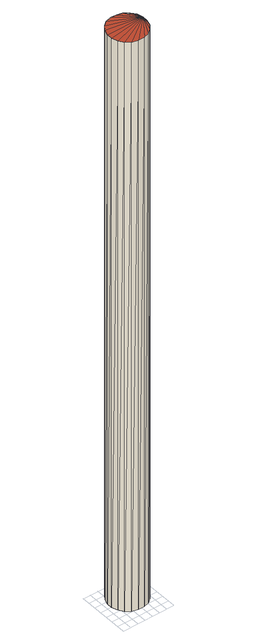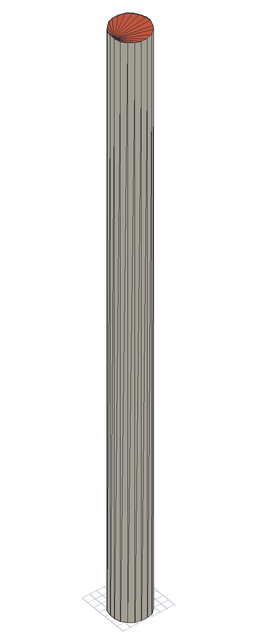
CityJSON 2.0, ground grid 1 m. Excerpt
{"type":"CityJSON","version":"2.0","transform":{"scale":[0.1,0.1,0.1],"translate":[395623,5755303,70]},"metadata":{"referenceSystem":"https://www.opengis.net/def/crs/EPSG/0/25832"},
"CityObjects":{
"building1":{"type":"Building","attributes":{"Geometrietyp2DReferenz":"1000","Gemeindeschluessel":"05558044","function":"51002_1220","roofType":"9999","measuredHeight":80},"geometry":[{"type":"Solid","lod":"2","boundaries":[[[[0,1,2]],[[1,3,2]],[[4,5,0]],[[5,1,0]],[[6,7,4]],[[7,5,4]],[[8,9,6]],[[9,7,6]],[[10,11,8]],[[11,9,8]],[[12,13,10]],[[13,11,10]],[[14,15,12]],[[15,13,12]],[[16,17,14]],[[17,15,14]],[[18,19,16]],[[19,17,16]],[[20,21,18]],[[21,19,18]],[[22,23,20]],[[23,21,20]],[[24,25,22]],[[25,23,22]],[[26,27,24]],[[27,25,24]],[[28,29,26]],[[29,27,26]],[[30,31,28]],[[31,29,28]],[[32,33,30]],[[33,31,30]],[[34,35,32]],[[35,33,32]],[[36,37,34]],[[37,35,34]],[[38,39,36]],[[39,37,36]],[[2,3,38]],[[3,39,38]],[[3,1,39]],[[1,5,39]],[[5,7,39]],[[7,9,39]],[[9,11,39]],[[11,13,39]],[[13,15,39]],[[15,17,39]],[[17,19,39]],[[19,21,39]],[[21,23,39]],[[23,25,39]],[[25,27,39]],[[27,29,39]],[[29,31,39]],[[31,33,39]],[[33,35,39]],[[35,37,39]],[[0,2,4]],[[2,38,4]],[[38,36,4]],[[36,34,4]],[[28,26,4]],[[34,32,4]],[[32,30,4]],[[30,28,4]],[[26,24,4]],[[24,22,4]],[[22,20,4]],[[20,18,4]],[[18,16,4]],[[16,14,4]],[[14,12,4]],[[12,10,4]],[[10,8,4]],[[8,6,4]]]],"semantics":{"surfaces":[{"type":"WallSurface"},{"type":"GroundSurface"},{"type":"RoofSurface"}],"values":[[0,0,0,0,0,0,0,0,0,0,0,0,0,0,0,0,0,0,0,0,0,0,0,0,0,0,0,0,0,0,0,0,0,0,0,0,0,0,0,0,1,1,1,1,1,1,1,1,1,1,1,1,1,1,1,1,1,1,2,2,2,2,2,2,2,2,2,2,2,2,2,2,2,2,2,2]]}}]}
},
"vertices":[
[52,45,800],[52,45,0],[47,51,800],[47,51,0],[54,37,800],[54,37,0],[54,30,800],[54,30,0],[52,22,800],[52,22,0],[47,16,800],[47,16,0],[41,11,800],[41,11,0],[34,9,800],[34,9,0],[26,9,800],[26,9,0],[18,11,800],[18,11,0],[12,16,800],[12,16,0],[8,22,800],[8,22,0],[5,30,800],[5,30,0],[5,37,800],[5,37,0],[8,45,800],[8,45,0],[12,51,800],[12,51,0],[18,56,800],[18,56,0],[26,58,800],[26,58,0],[34,58,800],[34,58,0],[41,56,800],[41,56,0]
]}
